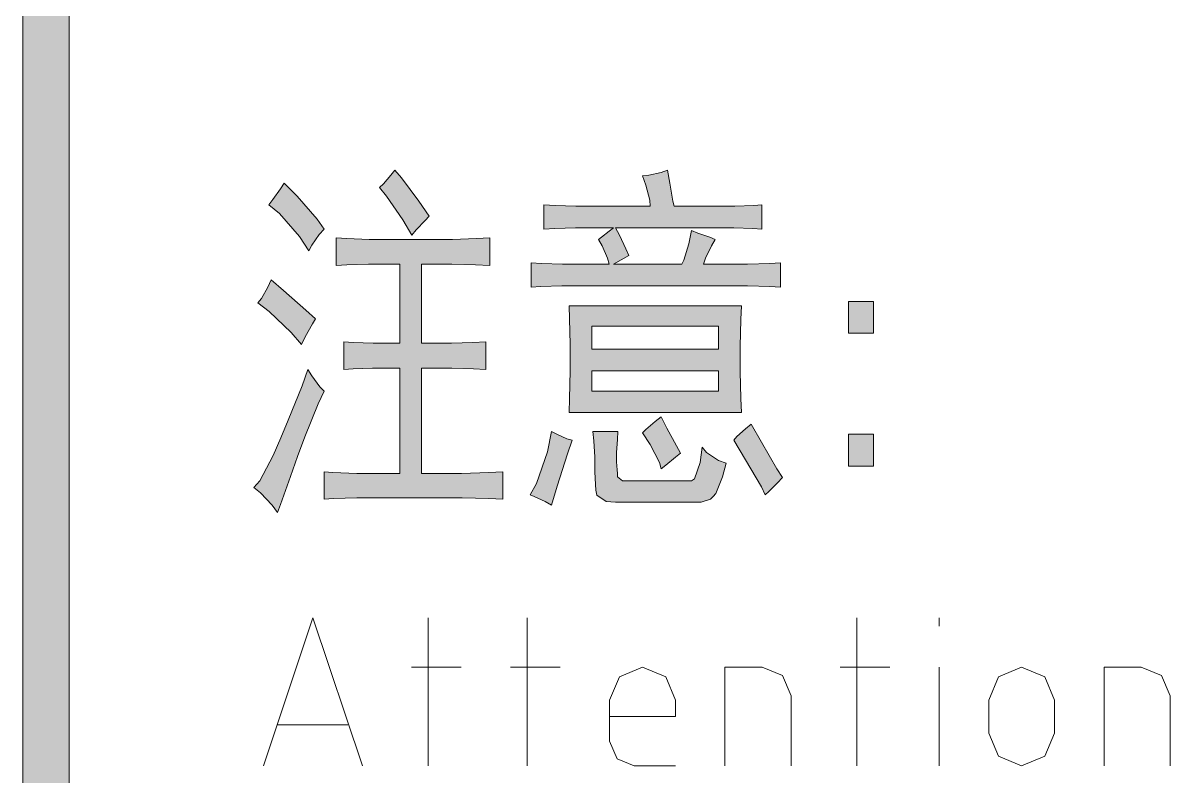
# Model space of a CAD drawing. Header units: millimetres. Extents: x 0 to 414, y 0 to 292.
# Drawn here: x 354.72 to 366.47, y 167.37 to 175.08 of the extents above; entities that cross this region are included whole.
import ezdxf

# ---------------------------------------------------------------- set-up
doc = ezdxf.new("R2010")
doc.units = ezdxf.units.MM

msp = doc.modelspace()

# ---------------------------------------------------------------- hatches: boundary and pattern name
h = msp.add_hatch(color=0)
h.dxf.hatch_style = 2
h.paths.add_polyline_path([(355.194306, 9.846028), (354.721583, 9.846028), (354.721583, 282.620861), (355.194306, 282.620861)])
h = msp.add_hatch(color=0)
h.dxf.hatch_style = 2
h.paths.add_polyline_path([(358.372833, 173.393806), (358.411639, 173.432611), (358.48925, 173.520806), (358.528056, 173.573722), (358.598611, 173.492583), (358.775, 173.256222), (358.880833, 173.101), (358.8385, 173.055139), (358.746778, 172.959889), (358.704444, 172.906972), (358.609194, 173.062194), (358.443389, 173.305611)])
h = msp.add_hatch(color=0)
h.dxf.hatch_style = 2
h.paths.add_polyline_path([(360.478917, 172.981056), (360.380139, 172.981056), (360.168472, 172.974), (360.055583, 172.966944), (360.055583, 173.217417), (360.172, 173.210361), (360.383667, 173.203306), (360.478917, 173.203306), (361.142139, 173.203306), (361.138611, 173.263278), (361.099806, 173.4185), (361.064528, 173.51375), (361.128028, 173.520806), (361.255028, 173.549028), (361.322056, 173.573722), (361.343222, 173.439667), (361.374972, 173.256222), (361.389083, 173.203306), (361.897083, 173.203306), (362.009972, 173.203306), (362.204, 173.210361), (362.285139, 173.217417), (362.285139, 172.966944), (362.193417, 172.974), (361.999389, 172.981056), (361.897083, 172.981056), (360.789361, 172.981056), (360.828167, 172.906972), (360.895194, 172.765861), (360.923417, 172.698833), (360.768194, 172.610639), (361.466694, 172.610639), (361.487861, 172.649444), (361.53725, 172.818778), (361.565472, 172.952833), (361.6325, 172.928139), (361.752444, 172.885806), (361.808889, 172.861111), (361.770083, 172.797611), (361.710111, 172.670611), (361.688944, 172.610639), (362.020556, 172.610639), (362.1405, 172.610639), (362.369806, 172.617694), (362.475639, 172.62475), (362.475639, 172.374278), (362.369806, 172.381333), (362.1405, 172.388389), (362.020556, 172.388389), (360.355444, 172.388389), (360.239028, 172.388389), (360.023833, 172.381333), (359.925056, 172.374278), (359.925056, 172.62475), (360.030889, 172.617694), (360.246083, 172.610639), (360.355444, 172.610639), (360.722333, 172.610639), (360.704694, 172.670611), (360.651778, 172.797611), (360.612972, 172.861111), (360.644722, 172.885806), (360.722333, 172.945778), (360.768194, 172.981056)])
h = msp.add_hatch(color=0)
h.dxf.hatch_style = 2
h.paths.add_polyline_path([(357.395639, 173.439667), (357.529694, 173.305611), (357.734306, 173.06925), (357.804861, 172.966944), (357.755472, 172.914028), (357.677861, 172.804667), (357.649639, 172.744694), (357.554389, 172.892861), (357.349778, 173.129222), (357.240417, 173.217417), (357.279222, 173.270333), (357.356833, 173.379694)])
h = msp.add_hatch(color=0)
h.dxf.hatch_style = 2
h.paths.add_polyline_path([(359.014889, 172.861111), (359.120722, 172.861111), (359.364139, 172.871694), (359.501722, 172.87875), (359.501722, 172.596528), (359.353556, 172.603583), (359.113667, 172.610639), (359.025472, 172.610639), (358.803222, 172.610639), (358.803222, 171.79925), (359.014889, 171.79925), (359.110139, 171.79925), (359.328861, 171.806306), (359.459389, 171.813361), (359.459389, 171.531139), (359.335917, 171.538194), (359.113667, 171.54525), (359.014889, 171.54525), (358.803222, 171.54525), (358.803222, 170.46575), (359.081917, 170.46575), (359.212444, 170.46575), (359.491139, 170.476333), (359.635778, 170.483389), (359.635778, 170.201167), (359.491139, 170.208222), (359.2195, 170.215278), (359.0925, 170.215278), (358.281111, 170.215278), (358.14, 170.215278), (357.900111, 170.208222), (357.804861, 170.201167), (357.804861, 170.483389), (357.893056, 170.476333), (358.14, 170.46575), (358.295222, 170.46575), (358.580972, 170.46575), (358.580972, 171.54525), (358.404583, 171.54525), (358.29875, 171.54525), (358.101194, 171.538194), (358.005944, 171.531139), (358.005944, 171.813361), (358.101194, 171.806306), (358.305806, 171.79925), (358.415167, 171.79925), (358.580972, 171.79925), (358.580972, 172.610639), (358.372833, 172.610639), (358.259944, 172.610639), (358.037694, 172.603583), (357.928333, 172.596528), (357.928333, 172.87875), (358.037694, 172.871694), (358.267, 172.861111), (358.383417, 172.861111)])
h = msp.add_hatch(color=0)
h.dxf.hatch_style = 2
h.paths.add_polyline_path([(357.261583, 172.448361), (357.388583, 172.339), (357.617889, 172.137917), (357.716667, 172.049722), (357.684917, 171.996806), (357.610833, 171.866278), (357.572028, 171.785139), (357.466194, 171.908611), (357.243944, 172.123806), (357.127528, 172.212), (357.162806, 172.257861), (357.229833, 172.374278)])
h = msp.add_hatch(color=0)
h.paths.add_polyline_path([(362.077, 172.183778), (362.069944, 172.042667), (362.062889, 171.7675), (362.062889, 171.636972), (362.062889, 171.509972), (362.069944, 171.234806), (362.077, 171.090167), (360.313111, 171.090167), (360.316639, 171.234806), (360.323694, 171.517028), (360.323694, 171.651083), (360.323694, 171.785139), (360.316639, 172.049722), (360.313111, 172.183778)])
h.paths.add_polyline_path([(361.844167, 171.739278), (361.844167, 171.975639), (360.545944, 171.975639), (360.545944, 171.739278)])
h.paths.add_polyline_path([(361.844167, 171.308889), (361.844167, 171.517028), (360.545944, 171.517028), (360.545944, 171.308889)])
h = msp.add_hatch(color=0)
h.dxf.hatch_style = 2
h.paths.add_polyline_path([(363.428139, 171.901556), (363.174139, 171.901556), (363.174139, 172.226111), (363.428139, 172.226111)])
h = msp.add_hatch(color=0)
h.dxf.hatch_style = 2
h.paths.add_polyline_path([(357.804861, 171.308889), (357.744889, 171.178361), (357.607306, 170.839694), (357.533222, 170.638611), (357.459139, 170.434), (357.356833, 170.14825), (357.328611, 170.067111), (357.272167, 170.141194), (357.152222, 170.268194), (357.085194, 170.321111), (357.145167, 170.391667), (357.28275, 170.649194), (357.360361, 170.829111), (357.437972, 171.012556), (357.579083, 171.361806), (357.639056, 171.531139), (357.677861, 171.464111), (357.762528, 171.35475)])
h = msp.add_hatch(color=0)
h.dxf.hatch_style = 2
h.paths.add_polyline_path([(361.255028, 171.044306), (361.315, 170.931417), (361.413778, 170.747972), (361.452583, 170.673889), (361.403194, 170.631556), (361.304417, 170.550417), (361.255028, 170.511611), (361.237389, 170.578639), (361.142139, 170.762083), (361.064528, 170.882028), (361.099806, 170.917306), (361.195056, 170.998444)])
h = msp.add_hatch(color=0)
h.dxf.hatch_style = 2
h.paths.add_polyline_path([(360.344861, 170.807944), (360.295472, 170.666833), (360.189639, 170.335222), (360.133194, 170.141194), (360.069694, 170.18), (359.956806, 170.229389), (359.914472, 170.247028), (359.977972, 170.363444), (360.090861, 170.688), (360.133194, 170.896139), (360.186111, 170.867917), (360.288417, 170.822056)])
h = msp.add_hatch(color=0)
h.dxf.hatch_style = 2
h.paths.add_polyline_path([(360.810528, 170.896139), (360.807, 170.815), (360.799944, 170.680944), (360.799944, 170.631556), (360.799944, 170.585694), (360.803472, 170.504556), (360.807, 170.46575), (360.807, 170.430472), (360.859917, 170.391667), (360.909306, 170.391667), (361.565472, 170.391667), (361.597222, 170.409306), (361.653667, 170.578639), (361.674833, 170.733861), (361.720694, 170.680944), (361.844167, 170.599806), (361.921778, 170.571583), (361.882972, 170.430472), (361.815944, 170.261139), (361.787722, 170.229389), (361.7595, 170.201167), (361.66425, 170.172944), (361.597222, 170.172944), (360.789361, 170.172944), (360.694111, 170.18), (360.595333, 170.2435), (360.588278, 170.296417), (360.58475, 170.352861), (360.577694, 170.483389), (360.577694, 170.557472), (360.577694, 170.631556), (360.567111, 170.800889), (360.556528, 170.896139)])
h = msp.add_hatch(color=0)
h.dxf.hatch_style = 2
h.paths.add_polyline_path([(362.175778, 170.970222), (362.281611, 170.786778), (362.440361, 170.511611), (362.496806, 170.423417), (362.447417, 170.3705), (362.359222, 170.282306), (362.320417, 170.247028), (362.281611, 170.328167), (362.119333, 170.606861), (361.999389, 170.807944), (362.031139, 170.843222), (362.119333, 170.924361)])
h = msp.add_hatch(color=0)
h.dxf.hatch_style = 2
h.paths.add_polyline_path([(363.428139, 170.539833), (363.174139, 170.539833), (363.174139, 170.867917), (363.428139, 170.867917)])

# ---------------------------------------------------------------- linework, layer by layer
at = {"color": 0, "lineweight": 0}
for points in [[(355.194306, 9.846028), (354.721583, 9.846028), (354.721583, 282.620861), (355.194306, 282.620861)], [(358.372833, 173.393806), (358.411639, 173.432611), (358.48925, 173.520806), (358.528056, 173.573722), (358.598611, 173.492583), (358.775, 173.256222), (358.880833, 173.101), (358.8385, 173.055139), (358.746778, 172.959889), (358.704444, 172.906972), (358.609194, 173.062194), (358.443389, 173.305611)], [(360.478917, 172.981056), (360.380139, 172.981056), (360.168472, 172.974), (360.055583, 172.966944), (360.055583, 173.217417), (360.172, 173.210361), (360.383667, 173.203306), (360.478917, 173.203306), (361.142139, 173.203306), (361.138611, 173.263278), (361.099806, 173.4185), (361.064528, 173.51375), (361.128028, 173.520806), (361.255028, 173.549028), (361.322056, 173.573722), (361.343222, 173.439667), (361.374972, 173.256222), (361.389083, 173.203306), (361.897083, 173.203306), (362.009972, 173.203306), (362.204, 173.210361), (362.285139, 173.217417), (362.285139, 172.966944), (362.193417, 172.974), (361.999389, 172.981056), (361.897083, 172.981056), (360.789361, 172.981056), (360.828167, 172.906972), (360.895194, 172.765861), (360.923417, 172.698833), (360.768194, 172.610639), (361.466694, 172.610639), (361.487861, 172.649444), (361.53725, 172.818778), (361.565472, 172.952833), (361.6325, 172.928139), (361.752444, 172.885806), (361.808889, 172.861111), (361.770083, 172.797611), (361.710111, 172.670611), (361.688944, 172.610639), (362.020556, 172.610639), (362.1405, 172.610639), (362.369806, 172.617694), (362.475639, 172.62475), (362.475639, 172.374278), (362.369806, 172.381333), (362.1405, 172.388389), (362.020556, 172.388389), (360.355444, 172.388389), (360.239028, 172.388389), (360.023833, 172.381333), (359.925056, 172.374278), (359.925056, 172.62475), (360.030889, 172.617694), (360.246083, 172.610639), (360.355444, 172.610639), (360.722333, 172.610639), (360.704694, 172.670611), (360.651778, 172.797611), (360.612972, 172.861111), (360.644722, 172.885806), (360.722333, 172.945778), (360.768194, 172.981056)], [(357.395639, 173.439667), (357.529694, 173.305611), (357.734306, 173.06925), (357.804861, 172.966944), (357.755472, 172.914028), (357.677861, 172.804667), (357.649639, 172.744694), (357.554389, 172.892861), (357.349778, 173.129222), (357.240417, 173.217417), (357.279222, 173.270333), (357.356833, 173.379694)], [(359.014889, 172.861111), (359.120722, 172.861111), (359.364139, 172.871694), (359.501722, 172.87875), (359.501722, 172.596528), (359.353556, 172.603583), (359.113667, 172.610639), (359.025472, 172.610639), (358.803222, 172.610639), (358.803222, 171.79925), (359.014889, 171.79925), (359.110139, 171.79925), (359.328861, 171.806306), (359.459389, 171.813361), (359.459389, 171.531139), (359.335917, 171.538194), (359.113667, 171.54525), (359.014889, 171.54525), (358.803222, 171.54525), (358.803222, 170.46575), (359.081917, 170.46575), (359.212444, 170.46575), (359.491139, 170.476333), (359.635778, 170.483389), (359.635778, 170.201167), (359.491139, 170.208222), (359.2195, 170.215278), (359.0925, 170.215278), (358.281111, 170.215278), (358.14, 170.215278), (357.900111, 170.208222), (357.804861, 170.201167), (357.804861, 170.483389), (357.893056, 170.476333), (358.14, 170.46575), (358.295222, 170.46575), (358.580972, 170.46575), (358.580972, 171.54525), (358.404583, 171.54525), (358.29875, 171.54525), (358.101194, 171.538194), (358.005944, 171.531139), (358.005944, 171.813361), (358.101194, 171.806306), (358.305806, 171.79925), (358.415167, 171.79925), (358.580972, 171.79925), (358.580972, 172.610639), (358.372833, 172.610639), (358.259944, 172.610639), (358.037694, 172.603583), (357.928333, 172.596528), (357.928333, 172.87875), (358.037694, 172.871694), (358.267, 172.861111), (358.383417, 172.861111)], [(357.261583, 172.448361), (357.388583, 172.339), (357.617889, 172.137917), (357.716667, 172.049722), (357.684917, 171.996806), (357.610833, 171.866278), (357.572028, 171.785139), (357.466194, 171.908611), (357.243944, 172.123806), (357.127528, 172.212), (357.162806, 172.257861), (357.229833, 172.374278)], [(362.077, 172.183778), (362.069944, 172.042667), (362.062889, 171.7675), (362.062889, 171.636972), (362.062889, 171.509972), (362.069944, 171.234806), (362.077, 171.090167), (360.313111, 171.090167), (360.316639, 171.234806), (360.323694, 171.517028), (360.323694, 171.651083), (360.323694, 171.785139), (360.316639, 172.049722), (360.313111, 172.183778)], [(363.428139, 171.901556), (363.174139, 171.901556), (363.174139, 172.226111), (363.428139, 172.226111)], [(361.844167, 171.739278), (361.844167, 171.975639), (360.545944, 171.975639), (360.545944, 171.739278)], [(357.804861, 171.308889), (357.744889, 171.178361), (357.607306, 170.839694), (357.533222, 170.638611), (357.459139, 170.434), (357.356833, 170.14825), (357.328611, 170.067111), (357.272167, 170.141194), (357.152222, 170.268194), (357.085194, 170.321111), (357.145167, 170.391667), (357.28275, 170.649194), (357.360361, 170.829111), (357.437972, 171.012556), (357.579083, 171.361806), (357.639056, 171.531139), (357.677861, 171.464111), (357.762528, 171.35475)], [(361.844167, 171.308889), (361.844167, 171.517028), (360.545944, 171.517028), (360.545944, 171.308889)], [(361.255028, 171.044306), (361.315, 170.931417), (361.413778, 170.747972), (361.452583, 170.673889), (361.403194, 170.631556), (361.304417, 170.550417), (361.255028, 170.511611), (361.237389, 170.578639), (361.142139, 170.762083), (361.064528, 170.882028), (361.099806, 170.917306), (361.195056, 170.998444)], [(360.344861, 170.807944), (360.295472, 170.666833), (360.189639, 170.335222), (360.133194, 170.141194), (360.069694, 170.18), (359.956806, 170.229389), (359.914472, 170.247028), (359.977972, 170.363444), (360.090861, 170.688), (360.133194, 170.896139), (360.186111, 170.867917), (360.288417, 170.822056)], [(360.810528, 170.896139), (360.807, 170.815), (360.799944, 170.680944), (360.799944, 170.631556), (360.799944, 170.585694), (360.803472, 170.504556), (360.807, 170.46575), (360.807, 170.430472), (360.859917, 170.391667), (360.909306, 170.391667), (361.565472, 170.391667), (361.597222, 170.409306), (361.653667, 170.578639), (361.674833, 170.733861), (361.720694, 170.680944), (361.844167, 170.599806), (361.921778, 170.571583), (361.882972, 170.430472), (361.815944, 170.261139), (361.787722, 170.229389), (361.7595, 170.201167), (361.66425, 170.172944), (361.597222, 170.172944), (360.789361, 170.172944), (360.694111, 170.18), (360.595333, 170.2435), (360.588278, 170.296417), (360.58475, 170.352861), (360.577694, 170.483389), (360.577694, 170.557472), (360.577694, 170.631556), (360.567111, 170.800889), (360.556528, 170.896139)], [(362.175778, 170.970222), (362.281611, 170.786778), (362.440361, 170.511611), (362.496806, 170.423417), (362.447417, 170.3705), (362.359222, 170.282306), (362.320417, 170.247028), (362.281611, 170.328167), (362.119333, 170.606861), (361.999389, 170.807944), (362.031139, 170.843222), (362.119333, 170.924361)], [(363.428139, 170.539833), (363.174139, 170.539833), (363.174139, 170.867917), (363.428139, 170.867917)]]:
    msp.add_lwpolyline(points, close=True, dxfattribs=at)
for points in [[(357.183972, 167.470667), (357.688444, 168.987611), (358.196444, 167.470667)], [(358.87025, 167.470667), (358.87025, 168.987611)], [(359.882722, 167.470667), (359.882722, 168.987611)], [(363.258806, 167.470667), (363.258806, 168.987611)], [(364.101944, 168.902944), (364.101944, 168.987611)], [(358.700917, 168.483139), (359.208917, 168.483139)], [(359.713389, 168.483139), (360.221389, 168.483139)], [(361.403194, 168.144472), (361.304417, 168.384361), (361.064528, 168.483139), (360.828167, 168.384361), (360.725861, 168.144472)], [(361.907667, 167.470667), (361.907667, 168.483139), (362.288667, 168.483139)], [(362.585, 168.186806), (362.496806, 168.394944), (362.288667, 168.483139)], [(363.089472, 168.483139), (363.597472, 168.483139)], [(364.101944, 167.470667), (364.101944, 168.483139)], [(365.28375, 168.144472), (365.184972, 168.384361), (364.945083, 168.483139), (364.708722, 168.384361), (364.609944, 168.144472)], [(365.79175, 167.470667), (365.79175, 168.483139), (366.169222, 168.483139)], [(366.465556, 168.186806), (366.377361, 168.394944), (366.169222, 168.483139)], [(362.585, 168.186806), (362.585, 167.470667)], [(366.465556, 168.186806), (366.465556, 167.470667)], [(360.725861, 167.724667), (360.725861, 168.144472)], [(361.403194, 168.144472), (361.403194, 167.975139), (360.725861, 167.975139)], [(364.609944, 167.805806), (364.609944, 168.144472)], [(365.28375, 168.144472), (365.28375, 167.805806)], [(358.048278, 167.890472), (357.332139, 167.890472)], [(360.725861, 167.724667), (360.803472, 167.54475), (360.979861, 167.470667)], [(364.609944, 167.805806), (364.708722, 167.569444), (364.945083, 167.470667), (365.184972, 167.569444), (365.28375, 167.805806)], [(361.403194, 167.470667), (360.979861, 167.470667)]]:
    msp.add_lwpolyline(points, dxfattribs=at)

doc.saveas('drawing.dxf')
